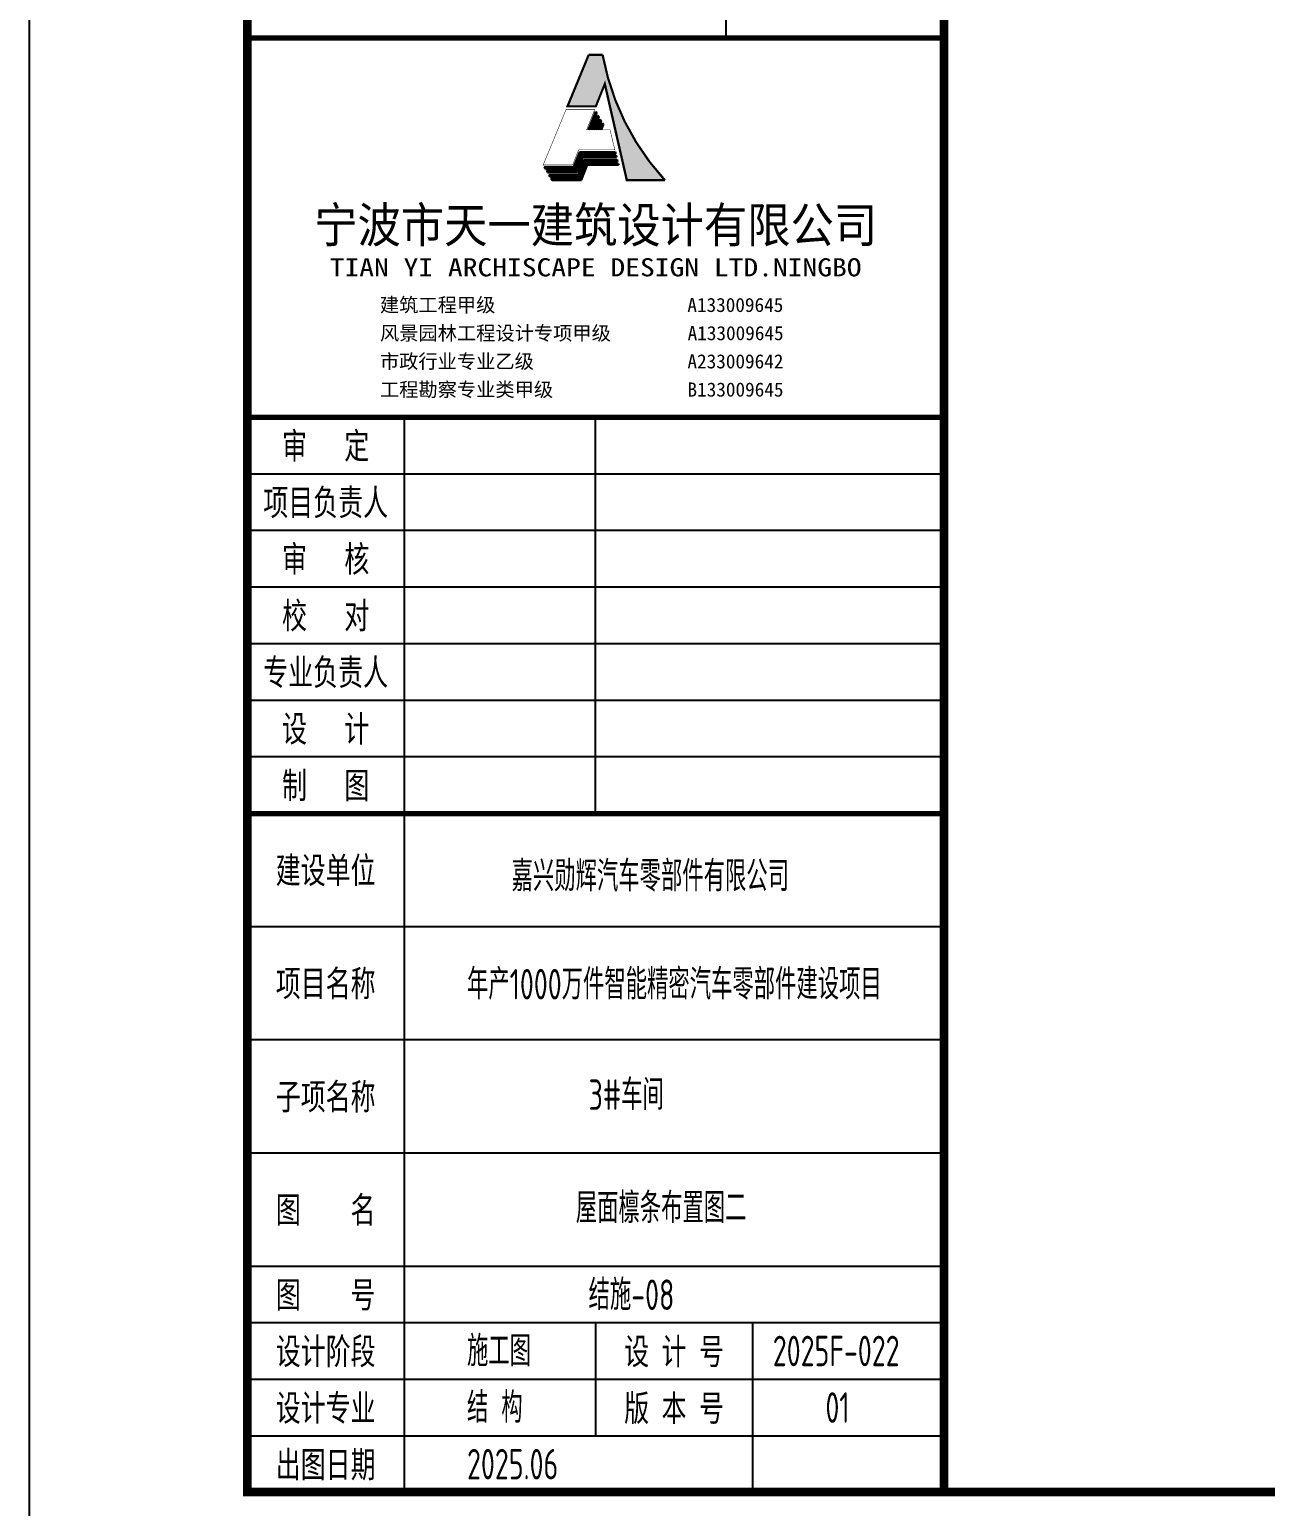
# Model space of a CAD drawing. Extents: x 712773 to 1022356, y -298958 to 209542.
# Drawn here: x 896206 to 917492, y -234705 to -209261 of the extents above; entities that cross this region are included whole.
import ezdxf
from ezdxf.enums import TextEntityAlignment as Align

# ---------------------------------------------------------------- set-up
doc = ezdxf.new("R2010")
doc.units = 0
doc.header["$LTSCALE"] = 500
doc.header["$MEASUREMENT"] = 0
doc.layers.get('0').update_dxf_attribs({"linetype": 'CONTINUOUS'})
for name, color, linetype in [('AXIS_TEXT', 7, 'CONTINUOUS'), ('T-TK', 157, 'CONTINUOUS'), ('照明平面标注层', 111, 'CONTINUOUS')]:
    doc.layers.add(name, color=color, linetype=linetype)
doc.styles.add('TK1-TY', font='simhei.ttf')
doc.styles.add('TK2-TY', font='', dxfattribs={"width": 0.8})
doc.styles.add('TSSD_Dimension', font='Tssdeng.shx', dxfattribs={"width": 0.7, "bigfont": 'hztxt.shx'})
doc.styles.get('TK2-TY').set_extended_font_data('NSimSun')

# ---------------------------------------------------------------- blocks, each defined once
blk = doc.blocks.new('A1E图框')
at = {"layer": 'T-TK'}
blk.add_hatch(color=252, dxfattribs=at).paths.add_polyline_path([(41408, -66893), (41666, -68022), (42072, -68022, -0.138403), (41372, -66604), (41226, -66604), (40992, -67175), (41295, -67175)])
h = blk.add_hatch(color=252, dxfattribs=at)
h.paths.add_polyline_path([(41131, -67728), (41118, -67705), (41048, -67881), (41061, -67904)])
h.paths.add_polyline_path([(41155, -67770), (41142, -67747), (41072, -67923), (41085, -67946)])
h.paths.add_polyline_path([(41099, -67970), (41112, -67992), (41182, -67817), (41169, -67794)])
h.paths.add_polyline_path([(41206, -67858), (41193, -67836), (41123, -68011), (41136, -68034)])
h.paths.add_polyline_path([(41391, -67397), (41377, -67374), (41345, -67455), (41367, -67455)])
h.paths.add_polyline_path([(41366, -67355), (41353, -67332), (41304, -67455), (41326, -67455)])
h.paths.add_polyline_path([(41339, -67308), (41326, -67285), (41258, -67455), (41281, -67455)])
h.paths.add_polyline_path([(41217, -67455), (41240, -67455), (41315, -67267), (41302, -67244)])
blk.add_lwpolyline([(37300, -70757), (45300, -70757), (45300, -75307), (37300, -75307)], close=True)
for p, q in [((34800, -84100), (34800, -24700)), ((41118, -67705), (41525, -67705)), ((41131, -67728), (41531, -67728)), ((41142, -67747), (41535, -67747)), ((41155, -67770), (41541, -67770)), ((41169, -67794), (41547, -67794)), ((41182, -67817), (41552, -67817)), ((41193, -67836), (41557, -67836)), ((41525, -67705), (41531, -67728)), ((41535, -67747), (41541, -67770)), ((41547, -67794), (41552, -67817)), ((41557, -67836), (41562, -67858)), ((40710, -67881), (40723, -67904)), ((40710, -67881), (41048, -67881)), ((40723, -67904), (41061, -67904)), ((40734, -67923), (40748, -67946)), ((40734, -67923), (41072, -67923)), ((40748, -67946), (41085, -67946)), ((40761, -67970), (40775, -67992)), ((40761, -67970), (41099, -67970)), ((40775, -67992), (41112, -67992)), ((40786, -68011), (40799, -68034)), ((40786, -68011), (41123, -68011)), ((41206, -67858), (41562, -67858)), ((40799, -68034), (41136, -68034)), ((39100, -70757), (39100, -75307)), ((41300, -75307), (41300, -70757)), ((45300, -71407), (37300, -71407)), ((45300, -72057), (37300, -72057)), ((45300, -72707), (37300, -72707)), ((45300, -73357), (37300, -73357)), ((45300, -74007), (37300, -74007)), ((45300, -74657), (37300, -74657)), ((39100, -75307), (39100, -83107)), ((45300, -76607), (37300, -76607)), ((45300, -77907), (37300, -77907)), ((45300, -79207), (37300, -79207)), ((45300, -80507), (37300, -80507)), ((45300, -81157), (37300, -81157)), ((41300, -81157), (41300, -82457)), ((43100, -81157), (43100, -83107)), ((45300, -81807), (37300, -81807)), ((45300, -82457), (37300, -82457))]:
    blk.add_line(p, q, dxfattribs=at)
at = {"layer": 'T-TK', "color": 3}
for p, q in [((41217, -67455), (41302, -67244)), ((41240, -67455), (41315, -67267)), ((41258, -67455), (41326, -67285)), ((41281, -67455), (41339, -67308)), ((41302, -67244), (41315, -67267)), ((41304, -67455), (41353, -67332)), ((41326, -67285), (41339, -67308)), ((41353, -67332), (41366, -67355)), ((41326, -67455), (41366, -67355)), ((41345, -67455), (41377, -67374)), ((41367, -67455), (41391, -67397)), ((41377, -67374), (41391, -67397)), ((41048, -67881), (41118, -67705)), ((41061, -67904), (41131, -67728)), ((41072, -67923), (41142, -67747)), ((41085, -67946), (41155, -67770)), ((41099, -67970), (41169, -67794)), ((41112, -67992), (41182, -67817)), ((41118, -67705), (41131, -67728)), ((41123, -68011), (41193, -67836)), ((41142, -67747), (41155, -67770)), ((41169, -67794), (41182, -67817)), ((41193, -67836), (41206, -67858)), ((41048, -67881), (41061, -67904)), ((41072, -67923), (41085, -67946)), ((41099, -67970), (41112, -67992)), ((41123, -68011), (41136, -68034)), ((41136, -68034), (41206, -67858))]:
    blk.add_line(p, q, dxfattribs=at)
at = {"layer": 'T-TK'}
for points, const_width in [([(37300, -83100), (117900, -83100), (117900, -25700), (37300, -25700)], 100), ([(45300, -83100), (37300, -83100), (37300, -46400), (45300, -46400)], 100), ([(37300, -83100), (45300, -83100), (45300, -55400), (37300, -55400)], 60), ([(45300, -66400), (37300, -66400), (37300, -63900), (45300, -63900)], 60), ([(40697, -67859), (40960, -67222), (41289, -67222), (41196, -67455), (41465, -67455), (41520, -67683), (41105, -67683), (41035, -67859)], 5.66)]:
    blk.add_lwpolyline(points, close=True, dxfattribs=dict(at, const_width=const_width))
blk.add_lwpolyline([(42800, -63900), (45300, -63900), (45300, -66400), (42800, -66400)], close=True, dxfattribs=at)
at = {"layer": 'T-TK', "const_width": 22.5}
blk.add_lwpolyline([(41219, -66592), (41381, -66592, 0.141579), (42098, -68034), (41656, -68034), (41404, -66932), (41303, -67186), (40974, -67186), (41219, -66592)], format="xyb", dxfattribs=at)
at = {"layer": 'T-TK', "const_width": 5.66}
for points in [[(41381, -66592, 0.141579), (42098, -68034), (41656, -68034), (41404, -66932), (41303, -67186), (40974, -67186), (41219, -66592)], [(41372, -66604, 0.138403), (42072, -68022), (41666, -68022), (41408, -66893), (41295, -67175), (40992, -67175), (41226, -66604)]]:
    blk.add_lwpolyline(points, format="xyb", close=True, dxfattribs=at)
at = {"layer": 'T-TK', "const_width": 60}
for points in [[(45300, -70757), (37300, -70757)], [(45300, -75307), (37300, -75307)], [(45300, -75307), (37300, -75307)]]:
    blk.add_lwpolyline(points, dxfattribs=at)
at = {"layer": 'AXIS_TEXT', "style": 'TSSD_Dimension', "width": 0.7}
for s, p in [('嘉兴勋辉汽车零部件有限公司 ', (40335, -76200)), ('年产1000万件智能精密汽车零部件建设项目', (39823, -77442)), ('施工图', (39823, -81654)), ('2025F-022', (43334, -81654)), ('结 构 ', (39823, -82304)), ('01', (43938, -82304)), ('2025.06', (39823, -82954))]:
    blk.add_text(s, height=350, dxfattribs=at).set_placement(p)
at = {"layer": 'T-TK'}
for s, height, style, width, p in [('宁波市天一建筑设计有限公司', 405, 'TK1-TY', 0.9, (41300, -68547)), ('TIAN YI ARCHISCAPE DESIGN LTD.NINGBO', 207.8, 'TK1-TY', 1.2, (41300, -69033)), ('审   定', 300, 'TK2-TY', 0.7, (38200, -71082)), ('项目负责人', 300, 'TK2-TY', 0.7, (38200, -71732)), ('审   核', 300, 'TK2-TY', 0.7, (38200, -72382)), ('校   对', 300, 'TK2-TY', 0.7, (38200, -73032)), ('专业负责人', 300, 'TK2-TY', 0.7, (38200, -73682)), ('设   计', 300, 'TK2-TY', 0.7, (38200, -74332)), ('制   图', 300, 'TK2-TY', 0.7, (38200, -74982)), ('建设单位', 300, 'TK2-TY', 0.7, (38200, -75957)), ('项目名称', 300, 'TK2-TY', 0.7, (38200, -77257)), ('子项名称', 300, 'TK2-TY', 0.7, (38200, -78557)), ('图    名', 300, 'TK2-TY', 0.7, (38200, -79857)), ('图    号', 300, 'TK2-TY', 0.7, (38200, -80832)), ('设计阶段', 300, 'TK2-TY', 0.7, (38200, -81482)), ('设 计 号', 300, 'TK2-TY', 0.7, (42200, -81483)), ('设计专业', 300, 'TK2-TY', 0.7, (38200, -82132)), ('版 本 号', 300, 'TK2-TY', 0.7, (42200, -82134)), ('出图日期', 300, 'TK2-TY', 0.7, (38200, -82782))]:
    blk.add_text(s, height=height, dxfattribs=dict(at, style=style, width=width)).set_placement(p, align=Align.MIDDLE_CENTER)
at = {"layer": 'T-TK', "style": 'TK1-TY'}
for s, p in [('建筑工程甲级                    A133009645', (38823, -69546)), ('风景园林工程设计专项甲级        A133009645', (38823, -69870)), ('市政行业专业乙级                A233009642', (38823, -70194)), ('工程勘察专业类甲级              B133009645', (38823, -70518))]:
    blk.add_text(s, height=162, dxfattribs=at).set_placement(p)

msp = doc.modelspace()

# ---------------------------------------------------------------- block references
at = {"layer": '照明平面标注层', "xscale": 1.5, "yscale": 1.5, "zscale": 1.5}
msp.add_blockref('A1E图框', (844005.8, -109807.5), dxfattribs=at)

# ---------------------------------------------------------------- texts
at = {"layer": 'AXIS_TEXT', "style": 'TSSD_Dimension', "width": 0.7}
for s, p in [('3#车间', (905833.5, -227873.4)), ('屋面檩条布置图二', (905613.6, -229823.4)), ('结施-08', (905833.5, -231320.2))]:
    msp.add_text(s, height=525, dxfattribs=at).set_placement(p)

doc.saveas('drawing.dxf')
